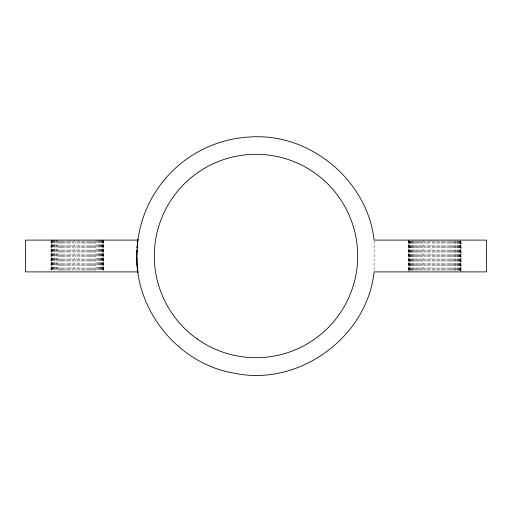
<?xml version="1.0" encoding="UTF-8"?>
<svg xmlns="http://www.w3.org/2000/svg" width="512" height="512" viewBox="0 0 512 512"><rect width="100%" height="100%" fill="white"/><g stroke="black" fill="none" stroke-linecap="round" stroke-linejoin="round"><path stroke-width="0.38" stroke-dasharray="2.56 1.92" d="M460.851 240.902L460.851 271.891M460.691 240.902L460.691 271.891M460.474 240.902L460.474 271.891M460.192 240.902L460.192 271.891M459.846 240.902L459.846 271.891M459.443 240.902L459.443 271.891M458.982 240.902L458.982 271.891M458.458 240.902L458.458 271.891M457.882 240.902L457.882 271.891M457.248 240.902L457.248 271.891M456.557 240.902L456.557 271.891M455.814 240.902L455.814 271.098M455.027 240.902L455.027 271.891M454.182 240.902L454.182 271.891M453.299 240.902L453.299 271.098M452.365 240.902L452.365 271.891M451.392 240.902L451.392 271.098M450.374 240.902L450.374 271.891M449.325 240.902L449.325 271.891M448.237 240.902L448.237 271.891M447.117 240.902L447.117 271.098M445.971 240.902L445.971 271.098M444.794 240.902L444.794 271.891M443.59 240.902L443.59 271.891M442.368 240.902L442.368 271.891M441.126 240.902L441.126 271.098M439.872 240.902L439.872 271.891M438.605 240.902L438.605 271.098M437.331 240.902L437.331 271.098M436.045 240.902L436.045 271.098M434.758 240.902L434.758 271.891M433.472 240.902L433.472 271.891M432.192 240.902L432.192 271.891M430.912 240.109L430.912 271.098M429.645 240.902L429.645 271.098M428.39 240.902L428.39 271.098M427.149 240.902L427.149 271.891M425.926 240.902L425.926 271.098M424.723 240.902L424.723 271.098M423.552 240.109L423.552 271.098M422.4 240.902L422.4 271.098M421.28 240.902L421.28 271.891M420.192 240.902L420.192 271.098M419.142 240.902L419.142 271.098M418.125 240.902L418.125 271.098M417.152 240.902L417.152 271.891M416.218 240.902L416.218 271.891M415.334 240.902L415.334 271.891M414.49 240.902L414.49 271.891M413.702 240.902L413.702 271.891M412.96 240.902L412.96 271.891M412.269 240.902L412.269 271.891M411.635 240.902L411.635 271.891M411.059 240.902L411.059 271.891M410.534 240.902L410.534 271.891M410.074 240.902L410.074 271.891M409.67 240.902L409.67 271.891M409.325 240.902L409.325 271.891M409.043 240.902L409.043 271.891M408.826 240.902L408.826 271.098M408.666 240.109L408.666 271.891M408.57 240.109L408.57 271.891M374.106 240.902L374.106 271.891M103.462 240.109L103.462 271.098L103.334 240.109M103.174 240.109L103.174 271.098M102.957 240.109L102.957 271.098M102.675 240.109L102.675 271.098M102.33 240.109L102.33 271.098M101.926 240.109L101.926 271.098M101.466 240.109L101.466 271.098M100.941 240.109L100.941 271.098M100.365 240.109L100.365 271.098M99.731 240.109L99.731 271.098M99.04 240.109L99.04 271.098M98.298 240.109L98.298 271.098M97.51 240.109L97.51 271.098M96.666 240.109L96.666 271.098M95.782 240.902L95.782 271.098M94.848 240.902L94.848 271.098M93.875 240.902L93.875 271.098M92.858 240.902L92.858 271.098M91.808 240.902L91.808 271.098M90.72 240.902L90.72 271.098M89.6 240.902L89.6 271.098M88.448 240.902L88.448 271.098M87.277 240.902L87.277 271.098M86.074 240.902L86.074 271.098M84.851 240.902L84.851 271.891M83.61 240.902L83.61 271.098M82.355 240.902L82.355 271.098M81.088 240.902L81.088 271.098M79.808 240.902L79.808 271.098M78.528 240.109L78.528 271.098M77.242 240.902L77.242 271.098M75.955 240.902L75.955 271.098M74.669 240.109L74.669 271.098M73.395 240.902L73.395 271.098M72.128 240.902L72.128 271.098M70.874 240.109L70.874 271.098M69.632 240.902L69.632 271.098M68.41 240.902L68.41 271.098M67.206 240.902L67.206 271.098M66.029 240.902L66.029 271.098M64.883 240.902L64.883 271.098M63.763 240.902L63.763 271.098M62.675 240.902L62.675 271.098M61.626 240.902L61.626 271.098M60.608 240.902L60.608 271.098M59.635 240.902L59.635 271.098M58.701 240.902L58.701 271.098M57.818 240.109L57.818 271.098M56.973 240.109L56.973 271.098M56.186 240.109L56.186 271.098M55.443 240.109L55.443 271.098M54.752 240.109L54.752 271.098M54.118 240.109L54.118 271.098M53.542 240.109L53.542 271.098M53.018 240.109L53.018 271.098M52.557 240.109L52.557 271.098M52.154 240.109L52.154 271.098M51.808 240.109L51.808 271.098M51.526 240.109L51.526 271.098M51.309 240.109L51.309 271.098M51.149 240.109L51.053 271.098L51.021 240.109M460.979 271.891L460.979 240.902L460.947 271.891"/><path stroke-width="0.77" d="M136.845 254.01L136.979 250.029C132.947 307.75 176.966 363.744 234.15 373.152C298.605 387.021 367.123 337.446 374.106 271.891L486.4 271.891L486.4 240.109L374.106 240.109C367.456 180.691 310.496 133.018 250.835 136.941C220.947 138.138 191.763 151.149 170.899 172.576C160.442 183.238 152.019 195.885 146.208 209.651C143.315 216.531 141.056 223.686 139.482 230.982C138.842 234.003 138.31 237.05 137.894 240.109C137.293 244.87 137.811 240.762 138.01 239.251M137.427 244.064L137.094 248.038L137.651 242.029L136.858 253.197L136.979 261.971M137.894 240.109L25.6 240.109L25.6 271.891L137.894 271.891L138.01 272.749M137.894 271.891L136.96 261.6M137.427 267.936L137.094 263.962M136.845 257.99L136.896 259.981M197.242 339.002A101.696 101.696 0 0 0 357.261 265.382A101.696 101.696 0 0 0 213.498 163.616A101.696 101.696 0 0 0 197.242 339.002"/></g></svg>
